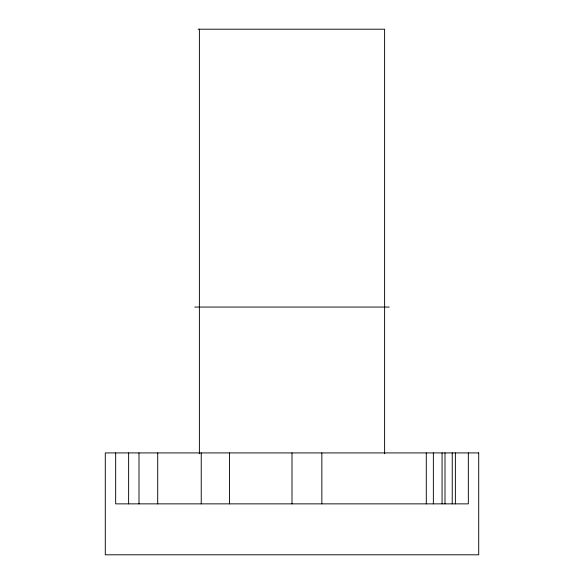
<?xml version="1.0" encoding="UTF-8"?>
<svg xmlns="http://www.w3.org/2000/svg" width="584" height="584" viewBox="0 0 584 584"><rect width="100%" height="100%" fill="white"/><g stroke="black" fill="none" stroke-linecap="round" stroke-linejoin="round"><path stroke-width="0.88" d="M198.064 29.2L384.615 29.2L384.615 453.753M194.749 307.06L389.251 307.06M468.339 452.921L468.339 503.861L115.661 503.861L115.661 452.921M455.374 452.921L455.374 503.861M452.235 452.921L452.235 503.861M445.001 452.921L445.001 503.861M442.066 452.921L442.066 503.861M433.357 452.921L433.357 503.861M426.291 452.921L426.291 503.861M321.85 452.921L321.85 503.861M292 452.921L292 503.861M229.476 452.921L229.476 503.861M201.232 452.921L201.232 503.861M199.385 29.2L199.385 453.753M157.709 452.921L157.709 503.861M138.999 452.921L138.999 503.861M128.626 452.921L128.626 503.861M478.712 452.921L105.288 452.921L105.288 554.8L478.712 554.8L478.712 452.921"/></g></svg>
